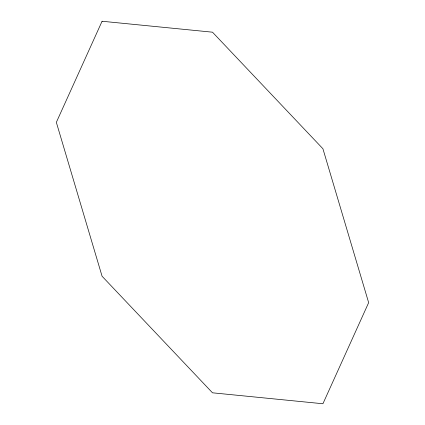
<?xml version="1.0" encoding="UTF-8"?>
<svg xmlns="http://www.w3.org/2000/svg" width="425" height="425" viewBox="0 0 425 425"><rect width="100%" height="100%" fill="white"/><g stroke="black" fill="none" stroke-linecap="round" stroke-linejoin="round"><path stroke-width="0.64" d="M102.08 21.25L56.344 122.347L102.08 276.25L212.5 392.812L322.92 403.75L368.656 302.653L322.92 148.75L212.5 32.188L102.08 21.25"/></g></svg>
